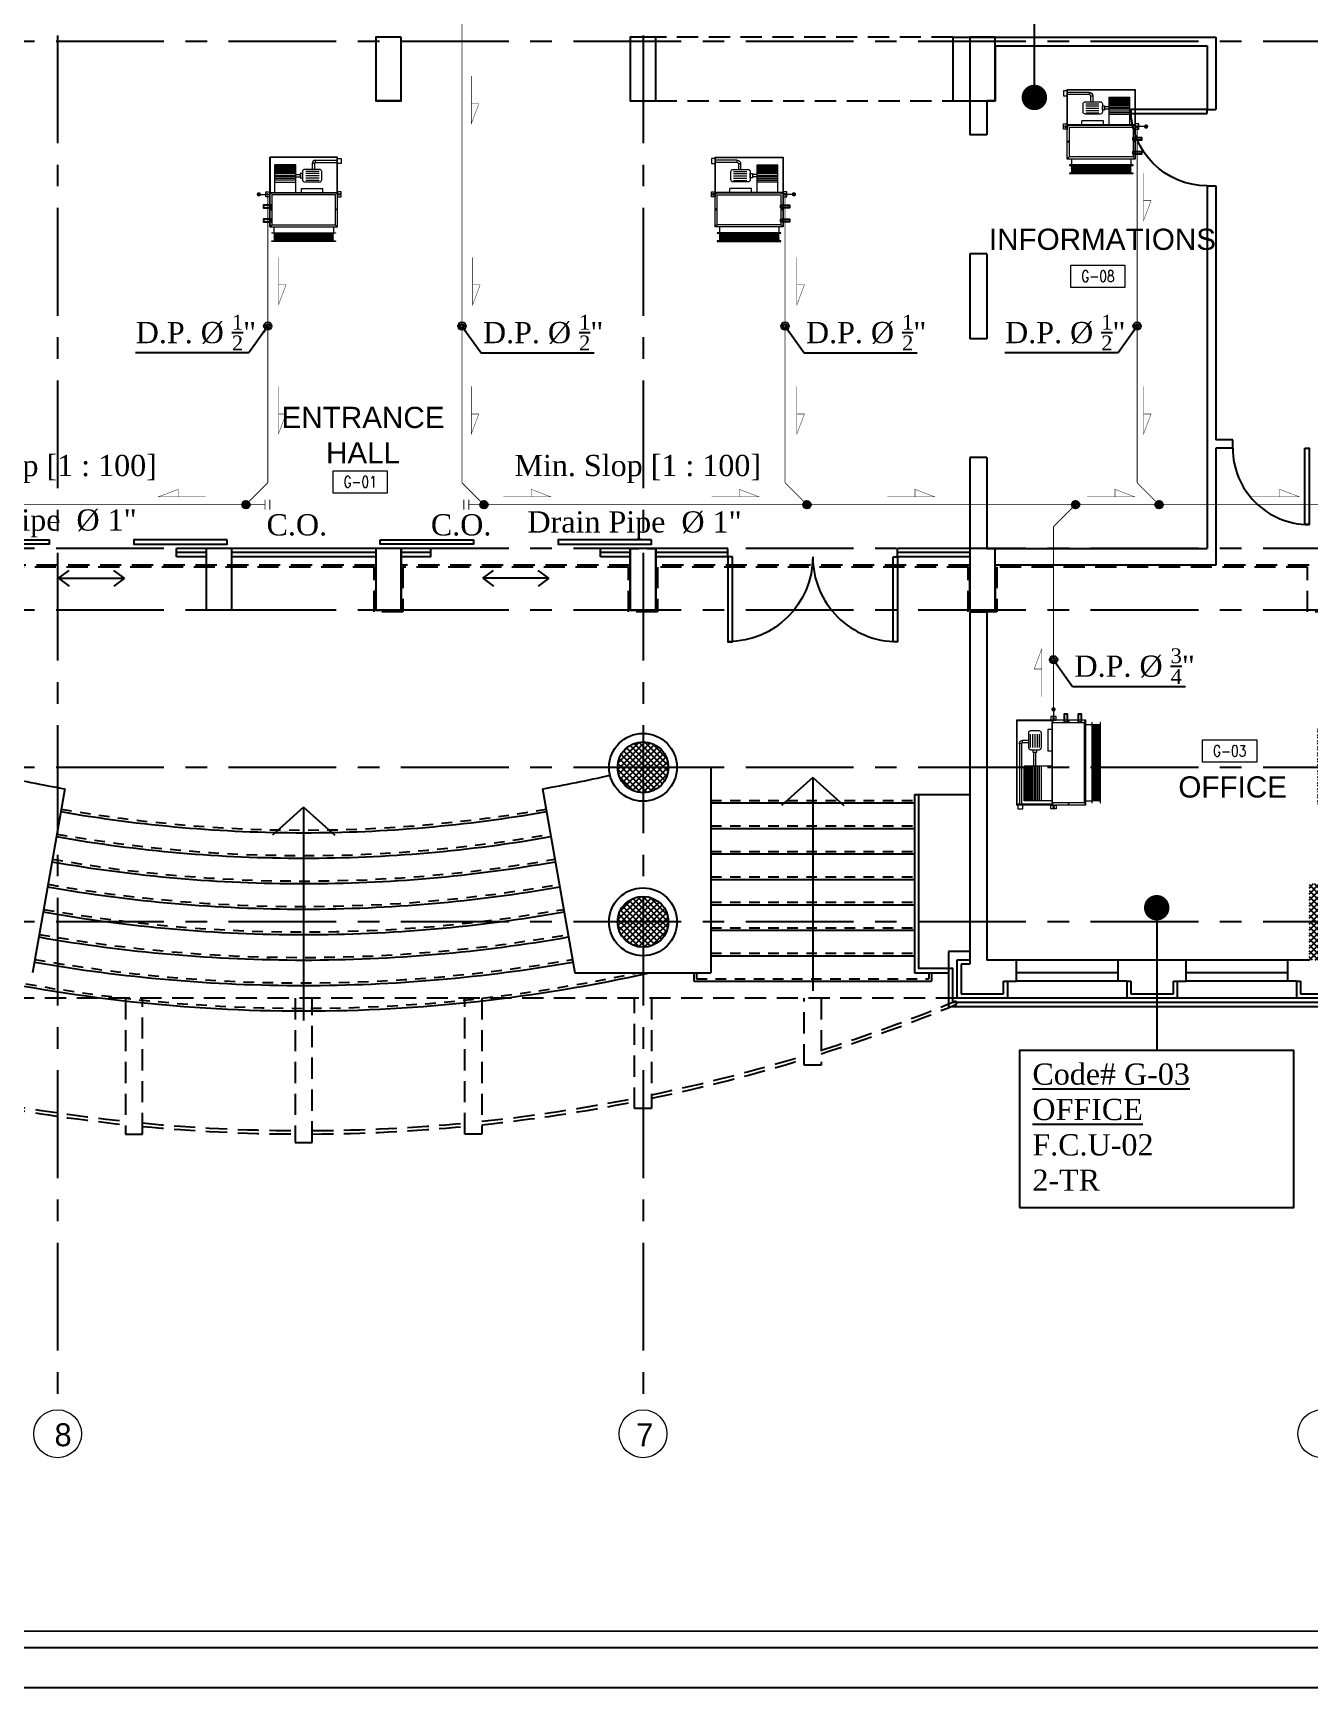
# Model space of a CAD drawing. Extents: x -711 to 2784, y 81 to 852.
# Drawn here: x -685.07 to -670.03, y 80.99 to 100.49 of the extents above; entities that cross this region are included whole.
import ezdxf
from ezdxf.enums import TextEntityAlignment as Align

# ---------------------------------------------------------------- set-up
doc = ezdxf.new("R2010")
doc.units = 0
doc.header["$MEASUREMENT"] = 0
for name, pattern in [('CENTERX2', [101.6, 63.5, -12.7, 12.7, -12.7]), ('DASHDOT', [1, 0.5, -0.25, 0, -0.25]), ('HIDDEN', [0.375, 0.25, -0.125]), ('HIDDEN-Z', [3, 2, -1]), ('LÍNEAS_OCULTAS2', [0.1875, 0.125, -0.0625])]:
    doc.linetypes.add(name, pattern=pattern)
for name, color, linetype in [('01_AC-EQUIP', 206, 'Continuous'), ('AXIS', 1, 'CENTERX2'), ('CH.W.PIPING TEXT', 4, 'Continuous'), ('COL', 2, 'Continuous'), ('COLHATCH', 5, 'Continuous'), ('column', 6, 'Continuous'), ('CONCRETE-EDGE', 216, 'Continuous'), ('DASH', 1, 'Continuous'), ('DOOR', 250, 'Continuous'), ('DRAIN PIPE', 4, 'Continuous'), ('elev', 2, 'Continuous'), ('ELEV1', 7, 'Continuous'), ('ELEV3', 1, 'Continuous'), ('FASEL', 253, 'Continuous'), ('fram', 252, 'Continuous'), ('M-CH-WP-R', 40, 'HIDDEN-Z'), ('M-CH-WP-S', 142, 'Continuous'), ('M-EQBMNT', 21, 'Continuous'), ('METAL-EDGE', 253, 'Continuous'), ('WALL', 4, 'Continuous'), ('WIN', 5, 'Continuous'), ('ZONE TEXT', 73, 'Continuous')]:
    doc.layers.add(name, color=color, linetype=linetype)
doc.layers.add('A-SYMB-RMNU', color=4, linetype='Continuous', lineweight=9)
doc.layers.add('AXIS-TXT', color=171, linetype='Continuous', lineweight=20)
doc.styles.add('AC', font='romans.shx', dxfattribs={"height": 0.2})
doc.styles.add('ARABY', font='sosa.shx')
doc.styles.add('ROMANS-TITLE', font='ROMANS.shx', dxfattribs={"width": 0.8})
doc.dimstyles.new('IHAB', dxfattribs={"dimscale": 0, "dimtxt": 0.15, "dimasz": 0.09, "dimexe": 0.18, "dimexo": 0.0625, "dimgap": 0, "dimtad": 0, "dimtih": 1, "dimtoh": 1, "dimzin": 0, "dimdsep": 46, "dimtxsty": 'ARABY', "dimcen": 0.03, "dimse1": 1, "dimse2": 1, "dimclrd": 36, "dimclrt": 42, "dimadec": 0, "dimazin": 0, "dimtfac": 1, "dimtmove": 1, "dimatfit": 3, "dimldrblk": 'ORIGIN', "dimfxl": 1, "dimtolj": 1, "dimtzin": 0, "dimarcsym": 0})

# ---------------------------------------------------------------- blocks, each defined once
blk = doc.blocks.new('A$C16C81D8E')
at = {"layer": 'DOOR', "elevation": -0.562}
blk.add_lwpolyline([(0, 0.862), (0, 0.911), (0.911, 0.911), (0.911, 0.862)], close=True, dxfattribs=at)
at = {"layer": 'DOOR'}
blk.add_arc((0, 0.911, -0.562), 0.911, 270, 0, dxfattribs=at)
blk = doc.blocks.new('A$C7E27466D')
at = {"layer": '01_AC-EQUIP', "color": 2, "lineweight": 20}
for p, q in [((-75.3, 98.1), (-73.7, 98.7)), ((-75.3, 98.1), (-73.7, 97.6)), ((-75.3, 97.1), (-73.7, 97.6)), ((-6.3, 97.6), (-73.7, 97.6)), ((-4.7, 98.1), (-6.3, 98.7)), ((-4.7, 98.1), (-6.3, 97.6)), ((-4.7, 97.1), (-6.3, 97.6)), ((-75.3, 97.1), (-73.7, 96.6)), ((-75.3, 96.1), (-73.7, 96.6)), ((-75.3, 96.1), (-73.7, 95.6)), ((-75.3, 95.1), (-73.7, 95.6)), ((-75.3, 95.1), (-73.7, 94.6)), ((-75.3, 94.1), (-73.7, 94.6)), ((-75.3, 94.1), (-73.7, 93.6)), ((-75.3, 93.1), (-73.7, 93.6)), ((-75.3, 93.1), (-73.7, 92.5)), ((-75.3, 92), (-73.7, 92.5)), ((-75.3, 92), (-73.7, 91.5)), ((-75.3, 91), (-73.7, 91.5)), ((-75.3, 91), (-73.7, 90.5)), ((-75.3, 90), (-73.7, 90.5)), ((-75.3, 90), (-73.7, 89.5)), ((-6.3, 96.6), (-73.7, 96.6)), ((-6.3, 95.6), (-73.7, 95.6)), ((-6.3, 94.6), (-73.7, 94.6)), ((-6.3, 93.6), (-73.7, 93.6)), ((-6.3, 92.5), (-73.7, 92.5)), ((-6.3, 91.5), (-73.7, 91.5)), ((-6.3, 90.5), (-73.7, 90.5)), ((-4.7, 97.1), (-6.3, 96.6)), ((-4.7, 96.1), (-6.3, 96.6)), ((-4.7, 96.1), (-6.3, 95.6)), ((-4.7, 95.1), (-6.3, 95.6)), ((-4.7, 95.1), (-6.3, 94.6)), ((-4.7, 94.1), (-6.3, 94.6)), ((-4.7, 94.1), (-6.3, 93.6)), ((-4.7, 93.1), (-6.3, 93.6)), ((-4.7, 93.1), (-6.3, 92.5)), ((-4.7, 92), (-6.3, 92.5)), ((-4.7, 92), (-6.3, 91.5)), ((-4.7, 91), (-6.3, 91.5)), ((-4.7, 91), (-6.3, 90.5)), ((-4.7, 90), (-6.3, 90.5)), ((-4.7, 90), (-6.3, 89.5))]:
    blk.add_line(p, q, dxfattribs=at)
at = {"layer": '01_AC-EQUIP', "color": 1, "lineweight": 20}
for p, q in [((-77.8, 81), (-79.9, 81)), ((-78.9, 80.3), (-78.9, 81.7)), ((-75, 82), (-75, 89)), ((-5, 82), (-5, 89)), ((-2.2, 81), (-0.1, 81)), ((-1.1, 80.3), (-1.1, 81.7)), ((0, 82), (0, 0)), ((-77.8, 61.5), (-79.9, 61.5)), ((-78.9, 60.8), (-78.9, 62.2)), ((-2.2, 61.5), (-0.1, 61.5)), ((-1.1, 60.8), (-1.1, 62.2)), ((-77.8, 42.5), (-79.9, 42.5)), ((-78.9, 41.8), (-78.9, 43.2)), ((-62.7, 42), (-62.7, 37)), ((-37.3, 42), (-37.3, 37)), ((-30.6, 42), (-30.6, 9)), ((-6.2, 42), (-6.2, 9)), ((-2.2, 42.5), (-0.1, 42.5)), ((-1.1, 41.8), (-1.1, 43.2)), ((-37.3, 37), (-62.7, 37)), ((-58.3, 27.4), (-42.7, 27.4)), ((-58.3, 24.8), (-42.7, 24.8)), ((-58.3, 22.1), (-42.7, 22.1)), ((-30.6, 23.1), (-36, 23.1)), ((-30.6, 20.4), (-36, 20.4)), ((-6.2, 29.5), (-30.6, 29.5)), ((-30.6, 27), (-6.2, 27)), ((-30.6, 25), (-6.2, 25)), ((-30.6, 23), (-6.2, 23)), ((-30.6, 21.4), (-6.2, 21.4)), ((-54, 6.1), (-79.6, 6.1)), ((-54, 3.5), (-79.6, 3.5)), ((-58.3, 19.4), (-42.7, 19.4)), ((-58.3, 16.8), (-42.7, 16.8)), ((-54, 6.1), (-54, 3.5)), ((-52.7, 7.4), (-52.7, 14.5)), ((-52.7, 7.4), (-50, 7.4)), ((-50, 7.4), (-50, 14.5)), ((-30.6, 19.4), (-6.2, 19.4)), ((-30.6, 18.4), (-6.2, 18.4)), ((-30.6, 17.5), (-6.2, 17.5)), ((-30.6, 16.8), (-6.2, 16.8)), ((-30.6, 15.8), (-6.2, 15.8)), ((-30.6, 14.8), (-6.2, 14.8)), ((-30.6, 13.8), (-6.2, 13.8)), ((-30.6, 12.9), (-6.2, 12.9)), ((-30.6, 12.2), (-6.2, 12.2)), ((-30.6, 11.5), (-6.2, 11.5)), ((-30.6, 11), (-6.2, 11)), ((-30.6, 10.6), (-6.2, 10.6)), ((-30.6, 10.3), (-6.2, 10.3)), ((-30.6, 9.9), (-6.2, 9.9)), ((-30.6, 9.6), (-6.2, 9.6)), ((-30.6, 9.4), (-6.2, 9.4)), ((-30.6, 9.2), (-6.2, 9.2)), ((-30.6, 9), (-6.2, 9)), ((-30.6, 9), (-6.2, 9))]:
    blk.add_line(p, q, dxfattribs=at)
at = {"layer": '01_AC-EQUIP', "color": 4, "lineweight": 20}
blk.add_line((12.8, 43.8), (2.3, 43.8), dxfattribs=at)
at = {"layer": '01_AC-EQUIP', "color": 1, "linetype": 'DASHDOT', "lineweight": 20}
blk.add_line((-30.6, 16.8), (-6.2, 16.8), dxfattribs=at)
at = {"layer": '01_AC-EQUIP', "color": 2, "lineweight": 20}
for points in [[(-77.5, 98.7), (-77.5, 99.2), (-2.5, 99.2), (-2.5, 98.7)], [(-77.5, 89), (-77.5, 89.5), (-2.5, 89.5), (-2.5, 89)]]:
    blk.add_lwpolyline(points, close=True, dxfattribs=at)
at = {"layer": '01_AC-EQUIP', "color": 1, "lineweight": 20}
for points in [[(-80, 42), (0, 42), (0, 82), (-80, 82)], [(-77.5, 44.5), (-2.5, 44.5), (-2.5, 79.5), (-77.5, 79.5)], [(-84.4, 40.7), (-80, 40.7), (-80, 46.7), (-84.4, 46.7)], [(-80, 42), (-80, 0), (0, 0), (0, 42)], [(-79.6, 41.6), (-79.6, 0.4), (-0.4, 0.4), (-0.4, 41.6)], [(4.4, 40.7), (0, 40.7), (0, 46.7), (4.4, 46.7)], [(-38.6, 19.3), (-36, 19.3), (-36, 24.3), (-38.6, 24.3)], [(-84.4, 7.6), (-80, 7.6), (-80, 1.6), (-84.4, 1.6)]]:
    blk.add_lwpolyline(points, close=True, dxfattribs=at)
at = {"layer": '01_AC-EQUIP', "color": 4, "lineweight": 20, "const_width": 2.52}
blk.add_lwpolyline([(12.6, 45, 1), (13.1, 42.5, 1)], format="xyb", close=True, dxfattribs=at)
at = {"layer": '01_AC-EQUIP', "color": 1, "lineweight": 20}
blk.add_lwpolyline([(-58.8, 14.5), (-41.2, 14.5, 0.414214), (-38.6, 17.1), (-38.6, 26.4, 0.414214), (-41.2, 29.1), (-58.8, 29.1, 0.414214), (-61.4, 26.4), (-61.4, 17.1, 0.414214)], format="xyb", close=True, dxfattribs=at)
for centre in [(-82.3, 43.8), (2.3, 43.8)]:
    blk.add_circle(centre, 0.932, dxfattribs=at)
for radius in [1.33, 3.99]:
    blk.add_arc((-54, 7.4), radius, 270.0006, 0.0006, dxfattribs=at)
for centre, major_axis, start_param, end_param in [((-78.9, 81), (-0.827, 0), -1.570796, 4.712389), ((-78.9, 81), (-0.47, 0), 3.141593, 9.424778), ((-78.9, 61.5), (-0.827, 0), -1.570796, 4.712389), ((-78.9, 61.5), (-0.47, 0), 3.141593, 9.424778), ((-78.9, 42.5), (-0.827, 0), -1.570796, 4.712389), ((-78.9, 42.5), (-0.47, 0), 3.141593, 9.424778)]:
    blk.add_ellipse(centre, major_axis=major_axis, ratio=0.646018, start_param=start_param, end_param=end_param, dxfattribs=at)
at = {"layer": '01_AC-EQUIP', "color": 1, "lineweight": 20, "extrusion": (0, 0, -1)}
for centre, major_axis, start_param, end_param in [((-1.1, 81), (0.827, 0), -1.570796, 4.712389), ((-1.1, 81), (0.47, 0), 3.141593, 9.424778), ((-1.1, 61.5), (0.827, 0), -1.570796, 4.712389), ((-1.1, 61.5), (0.47, 0), 3.141593, 9.424778), ((-1.1, 42.5), (0.827, 0), -1.570796, 4.712389), ((-1.1, 42.5), (0.47, 0), 3.141593, 9.424778)]:
    blk.add_ellipse(centre, major_axis=major_axis, ratio=0.646018, start_param=start_param, end_param=end_param, dxfattribs=at)
at = {"layer": 'M-CH-WP-R', "color": 6, "linetype": 'ByBlock', "ltscale": 1.5}
blk.add_lwpolyline([(-2.5, 76.2), (-2.5, 73.2), (7.5, 73.2), (7.5, 76.2)], close=True, dxfattribs=at)
at = {"layer": 'M-CH-WP-S', "color": 5, "linetype": 'ByBlock', "ltscale": 1.5}
blk.add_lwpolyline([(-2.5, 59.7), (-2.5, 56.7), (7.5, 56.7), (7.5, 59.7)], close=True, dxfattribs=at)
blk = doc.blocks.new('A$C224F6469')
at = {"layer": '01_AC-EQUIP', "color": 1, "lineweight": 20}
for p, q in [((0, 0), (1, 0)), ((0, -0.82), (0, 0)), ((1, -0.82), (1, 0)), ((0.007, -0.004), (0.988, -0.004)), ((0.007, -0.42), (0.007, -0.004)), ((0.32, -0.168), (0.163, -0.168)), ((0.32, -0.194), (0.163, -0.194)), ((0.236, -0.074), (0.236, -0.145)), ((0.263, -0.074), (0.236, -0.074)), ((0.263, -0.074), (0.263, -0.145)), ((0.276, -0.035), (1, -0.035)), ((0.276, -0.061), (0.276, -0.035)), ((0.276, -0.061), (1, -0.061)), ((0.541, -0.42), (0.541, -0.09)), ((0.541, -0.09), (0.949, -0.09)), ((0.541, -0.092), (0.949, -0.092)), ((0.541, -0.094), (0.949, -0.094)), ((0.541, -0.096), (0.949, -0.096)), ((0.541, -0.099), (0.949, -0.099)), ((0.541, -0.103), (0.949, -0.103)), ((0.541, -0.106), (0.949, -0.106)), ((0.541, -0.11), (0.949, -0.11)), ((0.541, -0.115), (0.949, -0.115)), ((0.541, -0.122), (0.949, -0.122)), ((0.541, -0.129), (0.949, -0.129)), ((0.541, -0.138), (0.949, -0.138)), ((0.541, -0.148), (0.949, -0.148)), ((0.541, -0.158), (0.949, -0.158)), ((0.541, -0.168), (0.949, -0.168)), ((0.541, -0.175), (0.949, -0.175)), ((0.541, -0.184), (0.949, -0.184)), ((0.541, -0.194), (0.949, -0.194)), ((0.949, -0.42), (0.949, -0.09)), ((0.988, -0.42), (0.988, -0.004)), ((0.109, -0.37), (0.363, -0.37)), ((0.109, -0.42), (0.109, -0.37)), ((0.32, -0.221), (0.163, -0.221)), ((0.32, -0.248), (0.163, -0.248)), ((0.32, -0.274), (0.163, -0.274)), ((0.363, -0.42), (0.363, -0.37)), ((0.541, -0.204), (0.376, -0.204)), ((0.541, -0.231), (0.376, -0.231)), ((0.541, -0.214), (0.949, -0.214)), ((0.541, -0.23), (0.949, -0.23)), ((0.541, -0.25), (0.949, -0.25)), ((0.541, -0.27), (0.949, -0.27)), ((0.949, -0.295), (0.541, -0.295)), ((0, -0.42), (1, -0.42)), ((0.022, -0.425), (0.001, -0.425)), ((0.011, -0.418), (0.011, -0.432)), ((0.978, -0.425), (0.999, -0.425)), ((0.989, -0.418), (0.989, -0.432)), ((0.022, -0.615), (0.001, -0.615)), ((0.011, -0.608), (0.011, -0.622)), ((0.978, -0.615), (0.999, -0.615)), ((0.989, -0.608), (0.989, -0.622)), ((1, -0.82), (0, -0.82)), ((0.022, -0.81), (0.001, -0.81)), ((0.011, -0.803), (0.011, -0.817)), ((0.05, -0.82), (0.05, -0.89)), ((0.95, -0.82), (0.95, -0.89)), ((0.978, -0.81), (0.999, -0.81)), ((0.989, -0.803), (0.989, -0.817))]:
    blk.add_line(p, q, dxfattribs=at)
at = {"layer": '01_AC-EQUIP', "color": 1, "linetype": 'DASHDOT', "lineweight": 20}
blk.add_line((0.541, -0.168), (0.949, -0.168), dxfattribs=at)
at = {"layer": '01_AC-EQUIP', "color": 4, "lineweight": 20}
blk.add_line((-0.128, -0.438), (-0.023, -0.438), dxfattribs=at)
at = {"layer": '01_AC-EQUIP', "color": 2, "lineweight": 20}
for p, q in [((0.047, -0.9), (0.063, -0.895)), ((0.047, -0.9), (0.063, -0.905)), ((0.047, -0.91), (0.063, -0.905)), ((0.047, -0.91), (0.063, -0.915)), ((0.047, -0.92), (0.063, -0.915)), ((0.047, -0.92), (0.063, -0.925)), ((0.047, -0.931), (0.063, -0.925)), ((0.047, -0.931), (0.063, -0.936)), ((0.047, -0.941), (0.063, -0.936)), ((0.047, -0.941), (0.063, -0.946)), ((0.047, -0.951), (0.063, -0.946)), ((0.047, -0.951), (0.063, -0.956)), ((0.047, -0.961), (0.063, -0.956)), ((0.047, -0.961), (0.063, -0.966)), ((0.047, -0.971), (0.063, -0.966)), ((0.047, -0.971), (0.063, -0.976)), ((0.063, -0.905), (0.937, -0.905)), ((0.063, -0.915), (0.937, -0.915)), ((0.063, -0.925), (0.937, -0.925)), ((0.063, -0.936), (0.937, -0.936)), ((0.063, -0.946), (0.937, -0.946)), ((0.063, -0.956), (0.937, -0.956)), ((0.063, -0.966), (0.937, -0.966)), ((0.953, -0.9), (0.937, -0.895)), ((0.953, -0.9), (0.937, -0.905)), ((0.953, -0.91), (0.937, -0.905)), ((0.953, -0.91), (0.937, -0.915)), ((0.953, -0.92), (0.937, -0.915)), ((0.953, -0.92), (0.937, -0.925)), ((0.953, -0.931), (0.937, -0.925)), ((0.953, -0.931), (0.937, -0.936)), ((0.953, -0.941), (0.937, -0.936)), ((0.953, -0.941), (0.937, -0.946)), ((0.953, -0.951), (0.937, -0.946)), ((0.953, -0.951), (0.937, -0.956)), ((0.953, -0.961), (0.937, -0.956)), ((0.953, -0.961), (0.937, -0.966)), ((0.953, -0.971), (0.937, -0.966)), ((0.953, -0.971), (0.937, -0.976)), ((0.047, -0.981), (0.063, -0.976)), ((0.047, -0.981), (0.063, -0.987)), ((0.063, -0.976), (0.937, -0.976)), ((0.953, -0.981), (0.937, -0.976)), ((0.953, -0.981), (0.937, -0.987))]:
    blk.add_line(p, q, dxfattribs=at)
at = {"layer": '01_AC-EQUIP', "color": 1, "lineweight": 20}
blk.add_lwpolyline([(0.324, -0.145), (0.149, -0.145, 0.414214), (0.122, -0.171), (0.122, -0.264, 0.414214), (0.149, -0.291), (0.324, -0.291, 0.414214), (0.351, -0.264), (0.351, -0.171, 0.414214)], format="xyb", close=True, dxfattribs=at)
for points in [[(0.351, -0.193), (0.376, -0.193), (0.376, -0.243), (0.351, -0.243)], [(1.044, -0.076), (1, -0.076), (1, -0.016), (1.044, -0.016)], [(-0.044, -0.407), (0, -0.407), (0, -0.467), (-0.044, -0.467)], [(0.025, -0.8), (0.975, -0.8), (0.975, -0.42), (0.025, -0.42)], [(1.044, -0.407), (1, -0.407), (1, -0.467), (1.044, -0.467)]]:
    blk.add_lwpolyline(points, close=True, dxfattribs=at)
at = {"layer": '01_AC-EQUIP', "color": 4, "lineweight": 20, "const_width": 0.0252}
blk.add_lwpolyline([(-0.126, -0.45, 1), (-0.131, -0.425, 1)], format="xyb", close=True, dxfattribs=at)
at = {"layer": '01_AC-EQUIP', "color": 2, "lineweight": 20}
for points in [[(0.975, -0.89), (0.975, -0.895), (0.025, -0.895), (0.025, -0.89)], [(0.975, -0.987), (0.975, -0.992), (0.025, -0.992), (0.025, -0.987)]]:
    blk.add_lwpolyline(points, close=True, dxfattribs=at)
at = {"layer": '01_AC-EQUIP', "color": 1, "lineweight": 20}
for centre in [(-0.023, -0.438), (1.023, -0.438)]:
    blk.add_circle(centre, 0.00932, dxfattribs=at)
for radius in [0.0399, 0.0133]:
    blk.add_arc((0.276, -0.074), radius, 90.0006, 180.0006, dxfattribs=at)
at = {"layer": '01_AC-EQUIP', "color": 1, "lineweight": 20, "extrusion": (0, 0, -1)}
for centre, major_axis, start_param, end_param in [((0.011, -0.425), (-0.00827, 0), -1.570796, 4.712389), ((0.011, -0.425), (-0.0047, 0), 3.141593, 9.424778), ((0.011, -0.615), (-0.00827, 0), -1.570796, 4.712389), ((0.011, -0.615), (-0.0047, 0), 3.141593, 9.424778), ((0.011, -0.81), (-0.00827, 0), -1.570796, 4.712389), ((0.011, -0.81), (-0.0047, 0), 3.141593, 9.424778)]:
    blk.add_ellipse(centre, major_axis=major_axis, ratio=0.646018, start_param=start_param, end_param=end_param, dxfattribs=at)
at = {"layer": '01_AC-EQUIP', "color": 1, "lineweight": 20}
for centre, major_axis, start_param, end_param in [((0.989, -0.425), (0.00827, 0), -1.570796, 4.712389), ((0.989, -0.425), (0.0047, 0), 3.141593, 9.424778), ((0.989, -0.615), (0.00827, 0), -1.570796, 4.712389), ((0.989, -0.615), (0.0047, 0), 3.141593, 9.424778), ((0.989, -0.81), (0.00827, 0), -1.570796, 4.712389), ((0.989, -0.81), (0.0047, 0), 3.141593, 9.424778)]:
    blk.add_ellipse(centre, major_axis=major_axis, ratio=0.646018, start_param=start_param, end_param=end_param, dxfattribs=at)
at = {"layer": 'M-CH-WP-R', "color": 6, "linetype": 'ByBlock', "ltscale": 1.5}
blk.add_lwpolyline([(0.025, -0.762), (0.025, -0.732), (-0.075, -0.732), (-0.075, -0.762)], close=True, dxfattribs=at)
at = {"layer": 'M-CH-WP-S', "color": 5, "linetype": 'ByBlock', "ltscale": 1.5}
blk.add_lwpolyline([(0.025, -0.597), (0.025, -0.567), (-0.075, -0.567), (-0.075, -0.597)], close=True, dxfattribs=at)
at = {"layer": 'M-EQBMNT', "color": 21, "linetype": 'ByBlock', "ltscale": 1.5}
blk.add_line((0.541, -0.09), (0.949, -0.09), dxfattribs=at)
blk = doc.blocks.new('DOT')
at = {"color": 0, "linetype": 'ByBlock'}
blk.add_line((-0.5, 0), (-1, 0), dxfattribs=at)
at = {"color": 0, "linetype": 'ByBlock', "const_width": 0.5}
blk.add_lwpolyline([(-0.25, 0, 1), (0.25, 0, 1)], format="xyb", close=True, dxfattribs=at)
blk = doc.blocks.new('A-ROOM')
at = {"layer": 'A-SYMB-RMNU'}
blk.add_lwpolyline([(-425, 175), (425, 175), (425, -175), (-425, -175)], close=True, dxfattribs=at)
at = {"layer": 'A-SYMB-RMNU', "style": 'ROMANS-TITLE', "width": 0.8}
blk.add_attdef('ROOM-NO', text='', height=175, dxfattribs=at).set_placement((0, 0), align=Align.MIDDLE)

msp = doc.modelspace()

# ---------------------------------------------------------------- hatches: boundary and pattern name
at = {"layer": 'COLHATCH', "linetype": 'Continuous'}
h = msp.add_hatch(dxfattribs=at)
h.set_pattern_fill('_USER', color=252, scale=0.05, angle=45, style=0, double=1, pattern_type=0)
h.set_pattern_definition([(45, (-481.988946, 93.687133), (-0.035355339, 0.035355339), []), (135, (-481.988946, 93.687133), (-0.035355339, -0.035355339), [])])
h.paths.add_polyline_path([(-661.549, 111.267), (-661.849, 111.267), (-661.849, 110.367), (-661.549, 110.367)])
h.paths.add_polyline_path([(-659.549, 111.267), (-660.349, 111.267), (-660.349, 110.967), (-659.549, 110.967)])
h.paths.add_polyline_path([(-657.599, 109.267), (-657.899, 109.267), (-657.899, 108.667), (-657.599, 108.667)])
h.paths.add_polyline_path([(-657.199, 105.687), (-657.999, 105.687), (-657.999, 105.387), (-657.199, 105.387)])
h.paths.add_polyline_path([(-659.749, 105.687), (-660.549, 105.687), (-660.549, 105.387), (-659.749, 105.387)])
h.paths.add_polyline_path([(-659.649, 100.637), (-660.549, 100.637), (-660.549, 100.337), (-659.649, 100.337)])
h.paths.add_polyline_path([(-657.199, 100.687), (-657.999, 100.687), (-657.999, 100.387), (-657.199, 100.387)])
h.paths.add_polyline_path([(-657.553, 94.417), (-658.053, 94.417), (-658.053, 94.067), (-657.553, 94.067)])
h.paths.add_polyline_path([(-659.456, 94.417), (-660.556, 94.417), (-660.556, 94.117), (-659.703, 94.117, -0.011587), (-659.719, 93.431), (-659.47, 93.421, 0.01656)])
h.paths.add_polyline_path([(-659.651, 91.687), (-659.904, 91.687, -0.040808), (-660.493, 89.348), (-660.256, 89.267, 0.04151)])
h.paths.add_polyline_path([(-661.549, 92.287), (-661.849, 92.287), (-661.849, 91.387), (-661.549, 91.387)])
h.paths.add_polyline_path([(-665.679, 92.287), (-666.079, 92.287), (-666.079, 91.387), (-665.679, 91.387)])
h.paths.add_polyline_path([(-669.479, 92.287), (-669.929, 92.287), (-669.929, 91.387), (-669.479, 91.387)])
h.paths.add_polyline_path([(-669.729, 90.467), (-670.029, 90.467), (-670.029, 89.567), (-669.729, 89.567)])
h.paths.add_polyline_path([(-677.579, 91.837, 1), (-678.179, 91.837, 1)])
h.paths.add_polyline_path([(-677.579, 90.017, 1), (-678.179, 90.017, 1)])
h.paths.add_polyline_path([(-685.579, 91.837, 1), (-686.179, 91.837, 1)])
h.paths.add_polyline_path([(-685.579, 90.017, 1), (-686.179, 90.017, 1)])
h.paths.add_polyline_path([(-693.829, 92.287), (-694.279, 92.287), (-694.278, 91.387), (-693.828, 91.387)])
h.paths.add_polyline_path([(-693.729, 90.467), (-694.029, 90.467), (-694.029, 89.567), (-693.729, 89.567)])
h.paths.add_polyline_path([(-697.679, 92.287), (-698.079, 92.287), (-698.079, 91.387), (-697.679, 91.387)])
h.paths.add_polyline_path([(-701.909, 92.287), (-702.209, 92.287), (-702.209, 91.387), (-701.909, 91.387)])
h.paths.add_polyline_path([(-703.854, 91.687), (-704.107, 91.687, 0.04151), (-703.502, 89.267), (-703.265, 89.348, -0.040808)])
h.paths.add_polyline_path([(-703.201, 94.417), (-704.301, 94.417, 0.01656), (-704.288, 93.421), (-704.039, 93.431, -0.011587), (-704.054, 94.117), (-703.201, 94.117)])
h.paths.add_polyline_path([(-705.704, 94.417), (-706.204, 94.417), (-706.204, 94.067), (-705.704, 94.067)])
h.paths.add_polyline_path([(-705.759, 100.687), (-706.559, 100.687), (-706.559, 100.387), (-705.759, 100.387)])
h.paths.add_polyline_path([(-703.209, 100.637), (-704.109, 100.637), (-704.109, 100.337), (-703.209, 100.337)])
h.paths.add_polyline_path([(-705.759, 105.687), (-706.559, 105.687), (-706.559, 105.387), (-705.759, 105.387)])
h.paths.add_polyline_path([(-703.209, 105.687), (-704.009, 105.687), (-704.009, 105.387), (-703.209, 105.387)])
h.paths.add_polyline_path([(-705.859, 109.267), (-706.159, 109.267), (-706.159, 108.667), (-705.859, 108.667)])
h.paths.add_polyline_path([(-703.409, 111.267), (-704.209, 111.267), (-704.209, 110.967), (-703.409, 110.967)])
h.paths.add_polyline_path([(-701.909, 111.267), (-702.209, 111.267), (-702.209, 110.367), (-701.909, 110.367)])
h.paths.add_polyline_path([(-697.629, 111.267), (-698.029, 111.267), (-698.029, 110.367), (-697.629, 110.367)])
h.paths.add_polyline_path([(-693.829, 111.267), (-694.279, 111.267), (-694.279, 110.367), (-693.829, 110.367)])
h.paths.add_polyline_path([(-684.479, 113.467), (-684.779, 113.467), (-684.779, 112.867), (-684.479, 112.867)])
h.paths.add_polyline_path([(-677.729, 113.467), (-678.029, 113.467), (-678.029, 112.867), (-677.729, 112.867)])
h.paths.add_polyline_path([(-677.729, 110.117), (-678.029, 110.117), (-678.029, 109.517), (-677.729, 109.517)])
h.paths.add_polyline_path([(-679.079, 111.267), (-684.779, 111.267), (-684.779, 109.517), (-684.479, 109.517), (-684.479, 110.967), (-679.379, 110.967), (-679.379, 109.517), (-679.079, 109.517)])
h.paths.add_polyline_path([(-669.479, 111.267), (-669.929, 111.267), (-669.929, 110.367), (-669.479, 110.367)])
at = {"layer": 'DRAIN PIPE', "linetype": 'Continuous'}
for points in [[(-682.605, 94.931, 1), (-682.516, 94.931, 1)], [(-679.799, 94.931, 1), (-679.709, 94.931, 1)], [(-675.992, 94.931, 1), (-675.903, 94.931, 1)], [(-672.827, 94.931, 1), (-672.738, 94.931, 1)], [(-671.842, 94.931, 1), (-671.753, 94.931, 1)]]:
    msp.add_hatch(color=2, dxfattribs=at).paths.add_polyline_path(points)

# ---------------------------------------------------------------- linework, layer by layer
at = {"layer": 'AXIS', "color": 252, "linetype": 'CENTERX2', "ltscale": 0.02}
for p, q in [((-684.779, 116.716), (-684.779, 84.268)), ((-677.879, 116.716), (-677.879, 84.268)), ((-655.078, 100.387), (-708.68, 100.387)), ((-655.078, 94.417), (-708.68, 94.417)), ((-655.078, 93.687), (-708.68, 93.687)), ((-655.078, 91.837), (-708.68, 91.837)), ((-655.078, 90.017), (-708.68, 90.017))]:
    msp.add_line(p, q, dxfattribs=at)
at = {"layer": 'AXIS-TXT'}
for centre in [(-684.779, 83.986), (-677.879, 83.986), (-669.879, 83.986)]:
    msp.add_circle(centre, 0.282, dxfattribs=at)
at = {"layer": 'CH.W.PIPING TEXT', "color": 47, "linetype": 'Continuous'}
msp.add_lwpolyline([(-673.441, 86.652), (-670.208, 86.652), (-670.208, 88.501), (-673.441, 88.501)], close=True, dxfattribs=at)
at = {"layer": 'COL', "color": 252, "linetype": 'Continuous'}
for points in [[(-680.729, 100.437), (-681.029, 100.437), (-681.029, 99.687), (-680.729, 99.687)], [(-677.729, 100.437), (-678.029, 100.437), (-678.029, 99.687), (-677.729, 99.687)], [(-673.729, 100.437), (-674.029, 100.437), (-674.029, 99.687), (-673.729, 99.687)], [(-681.029, 93.687), (-680.729, 93.687), (-680.729, 94.417), (-681.029, 94.417)], [(-677.729, 94.417), (-678.029, 94.417), (-678.029, 93.687), (-677.729, 93.687)], [(-673.729, 94.417), (-674.029, 94.417), (-674.029, 93.687), (-673.729, 93.687)]]:
    msp.add_lwpolyline(points, close=True, dxfattribs=at)
at = {"layer": 'column', "color": 252}
for centre in [(-677.879, 91.837), (-677.879, 90.017)]:
    msp.add_circle(centre, 0.3, dxfattribs=at)
at = {"layer": 'CONCRETE-EDGE', "color": 252, "linetype": 'Continuous'}
msp.add_lwpolyline([(-659.549, 94.667), (-657.453, 94.667), (-657.453, 93.967), (-659.354, 93.967, -0.092249), (-660.422, 88.528), (-660.961, 89.067), (-674.229, 89.067), (-674.229, 89.467), (-674.629, 89.467), (-674.629, 91.517)], format="xyb", dxfattribs=at)
at = {"layer": 'DASH', "color": 252, "linetype": 'HIDDEN'}
for p, q in [((-674.229, 100.437), (-677.729, 100.437)), ((-677.729, 99.687), (-674.229, 99.687)), ((-674.179, 89.117), (-689.579, 89.117)), ((-683.979, 89.117), (-683.979, 87.516)), ((-683.779, 87.516), (-683.779, 89.117)), ((-681.979, 89.117), (-681.979, 87.417)), ((-681.779, 87.417), (-681.779, 89.117)), ((-679.979, 87.516), (-679.979, 89.117)), ((-679.779, 89.117), (-679.779, 87.516)), ((-677.979, 87.816), (-677.979, 89.117)), ((-677.779, 89.117), (-677.779, 87.816)), ((-675.979, 88.327), (-675.979, 89.117)), ((-675.779, 89.117), (-675.779, 88.327)), ((-675.779, 88.327), (-675.979, 88.327)), ((-677.779, 87.816), (-677.979, 87.816)), ((-683.979, 87.516), (-683.779, 87.516)), ((-681.979, 87.417), (-681.779, 87.417)), ((-679.779, 87.516), (-679.979, 87.516))]:
    msp.add_line(p, q, dxfattribs=at)
at = {"layer": 'DASH', "color": 252, "linetype": 'LÍNEAS_OCULTAS2'}
for p, q in [((-677.079, 91.447), (-674.679, 91.447)), ((-677.079, 91.147), (-674.679, 91.147)), ((-677.079, 90.847), (-674.679, 90.847)), ((-677.079, 90.547), (-674.679, 90.547)), ((-677.079, 90.247), (-674.679, 90.247)), ((-677.079, 89.947), (-674.679, 89.947)), ((-677.079, 89.647), (-674.679, 89.647)), ((-677.249, 89.417), (-677.249, 89.347)), ((-677.249, 89.347), (-674.509, 89.347)), ((-674.509, 89.417), (-674.509, 89.347))]:
    msp.add_line(p, q, dxfattribs=at)
for radius, start, end in [(16.556, 260.06, 279.94), (16.856, 260.06, 279.94), (17.156, 260.06, 279.94), (17.456, 260.06, 279.94), (17.756, 260.06, 279.94), (18.056, 260.06, 279.94), (18.356, 260.06, 279.94), (18.656, 257.8194, 282.1806)]:
    msp.add_arc((-681.879, 107.653), radius, start, end, dxfattribs=at)
at = {"layer": 'DASH', "color": 252, "linetype": 'HIDDEN'}
for centre, radius, start, end in [((-681.879, 107.653), 20.096, 287.6704, 292.4366), ((-681.879, 107.653), 20.136, 287.6342, 292.4366), ((-674.201, 89.06), 0.02, 292.4366, 112.4366), ((-681.879, 107.653), 20.096, 281.7721, 287.073), ((-681.879, 107.653), 20.136, 281.7484, 287.038), ((-681.879, 107.653), 20.096, 258.8098, 264.0018), ((-681.879, 107.653), 20.096, 275.9982, 281.1902), ((-681.879, 107.653), 20.136, 258.8323, 264.0137), ((-681.879, 107.653), 20.136, 275.9863, 281.1677), ((-681.879, 107.653), 20.096, 264.5748, 269.7149), ((-681.879, 107.653), 20.136, 264.5856, 269.7155), ((-681.879, 107.653), 20.096, 270.2851, 275.4252), ((-681.879, 107.653), 20.136, 270.2845, 275.4144)]:
    msp.add_arc(centre, radius, start, end, dxfattribs=at)
at = {"layer": 'DRAIN PIPE', "color": 6, "const_width": 0.01}
for points in [[(-680.013, 100.905), (-680.013, 95.19)], [(-672.056, 99.386), (-672.056, 95.19)], [(-682.302, 98.587), (-682.302, 95.19)], [(-676.206, 98.587), (-676.206, 95.19)], [(-682.302, 95.19), (-682.56, 94.931)], [(-680.013, 95.19), (-679.754, 94.931)], [(-676.206, 95.19), (-675.947, 94.931)], [(-672.056, 95.19), (-671.797, 94.931)], [(-682.334, 94.99), (-682.334, 94.872)], [(-682.277, 94.99), (-682.277, 94.872)], [(-679.991, 94.99), (-679.991, 94.872)], [(-679.933, 94.99), (-679.933, 94.872)], [(-702.147, 94.931), (-682.334, 94.931)], [(-679.933, 94.931), (-661.611, 94.931)], [(-673.041, 94.672), (-672.782, 94.931)], [(-673.041, 92.415), (-673.041, 94.672)]]:
    msp.add_lwpolyline(points, dxfattribs=at)
at = {"layer": 'DRAIN PIPE', "color": 2, "linetype": 'Continuous', "const_width": 0.005}
for points in [[(-679.903, 99.98), (-679.903, 99.42), (-679.814, 99.654), (-679.903, 99.654)], [(-671.98, 98.839), (-671.98, 98.278), (-671.892, 98.513), (-671.98, 98.513)], [(-682.176, 97.846), (-682.176, 97.286), (-682.087, 97.521), (-682.176, 97.521)], [(-679.887, 97.846), (-679.887, 97.286), (-679.799, 97.521), (-679.887, 97.521)], [(-676.066, 97.846), (-676.066, 97.286), (-675.977, 97.521), (-676.066, 97.521)], [(-682.176, 96.325), (-682.176, 95.765), (-682.087, 96), (-682.176, 96)], [(-679.903, 96.325), (-679.903, 95.765), (-679.814, 96), (-679.903, 96)], [(-676.066, 96.325), (-676.066, 95.765), (-675.977, 96), (-676.066, 96)], [(-671.98, 96.325), (-671.98, 95.765), (-671.892, 96), (-671.98, 96)], [(-683.034, 95.023), (-683.594, 95.023), (-683.359, 95.112), (-683.359, 95.023)], [(-679.524, 95.023), (-678.964, 95.023), (-679.199, 95.112), (-679.199, 95.023)], [(-677.071, 95.023), (-676.511, 95.023), (-676.746, 95.112), (-676.746, 95.023)], [(-674.999, 95.023), (-674.439, 95.023), (-674.674, 95.112), (-674.674, 95.023)], [(-672.642, 95.023), (-672.082, 95.023), (-672.317, 95.112), (-672.317, 95.023)], [(-670.704, 95.023), (-670.143, 95.023), (-670.378, 95.112), (-670.378, 95.023)], [(-673.18, 92.671), (-673.18, 93.231), (-673.269, 92.996), (-673.18, 92.996)]]:
    msp.add_lwpolyline(points, dxfattribs=at)
at = {"layer": 'DRAIN PIPE', "color": 2, "linetype": 'Continuous'}
for centre in [(-682.56, 94.931), (-679.754, 94.931), (-675.947, 94.931), (-672.782, 94.931), (-671.797, 94.931)]:
    msp.add_circle(centre, 0.0448, dxfattribs=at)
at = {"layer": 'elev', "color": 252}
for p, q in [((-677.079, 91.837), (-677.479, 91.837)), ((-677.079, 91.837), (-677.079, 89.417)), ((-684.695, 91.584), (-685.075, 89.417)), ((-679.063, 91.584), (-678.683, 89.417)), ((-674.679, 91.517), (-674.679, 89.417)), ((-674.679, 91.517), (-674.029, 91.517)), ((-677.079, 91.417), (-674.679, 91.417)), ((-677.079, 91.117), (-674.679, 91.117)), ((-677.079, 90.817), (-674.679, 90.817)), ((-677.079, 90.517), (-674.679, 90.517)), ((-677.079, 90.217), (-674.679, 90.217)), ((-677.079, 89.917), (-674.679, 89.917)), ((-677.079, 89.617), (-674.679, 89.617)), ((-674.279, 89.667), (-674.279, 89.017)), ((-674.029, 89.667), (-674.279, 89.667)), ((-678.683, 89.417), (-677.079, 89.417)), ((-677.279, 89.417), (-677.279, 89.317)), ((-677.279, 89.317), (-674.479, 89.317)), ((-674.679, 89.417), (-674.279, 89.417)), ((-674.479, 89.417), (-674.479, 89.317)), ((-672.179, 89.117), (-673.579, 89.117)), ((-670.179, 89.117), (-671.579, 89.117)), ((-660.982, 89.017), (-674.279, 89.017))]:
    msp.add_line(p, q, dxfattribs=at)
for radius, start, end in [(16.314, 257.212, 260.06), (16.314, 279.94, 282.788), (16.586, 260.06, 270), (16.586, 270, 279.94), (16.886, 260.06, 270), (16.886, 270, 279.94), (17.186, 260.06, 270), (17.186, 270, 279.94), (17.486, 260.06, 270), (17.486, 270, 279.94), (17.786, 260.06, 270), (17.786, 270, 279.94), (18.086, 260.06, 270), (18.086, 270, 279.94), (18.386, 260.06, 270), (18.386, 270, 279.94), (18.686, 257.4003, 270), (18.686, 270, 282.5997)]:
    msp.add_arc((-681.879, 107.653), radius, start, end, dxfattribs=at)
at = {"layer": 'ELEV1', "color": 252}
for p, q in [((-672.279, 89.317), (-673.479, 89.317)), ((-670.279, 89.317), (-671.479, 89.317))]:
    msp.add_line(p, q, dxfattribs=at)
at = {"layer": 'ELEV3', "color": 252, "linetype": 'Continuous'}
for p, q in [((-675.879, 91.717), (-676.246, 91.389)), ((-675.879, 91.717), (-675.879, 89.205)), ((-675.879, 91.717), (-675.511, 91.389)), ((-681.879, 91.367), (-682.246, 91.039)), ((-681.879, 91.367), (-681.879, 88.855)), ((-681.879, 91.367), (-681.511, 91.039))]:
    msp.add_line(p, q, dxfattribs=at)
at = {"layer": 'FASEL', "color": 252, "linetype": 'HIDDEN'}
for points in [[(-670.029, 94.217), (-673.729, 94.217), (-673.729, 93.687), (-674.029, 93.687), (-674.029, 94.217), (-677.729, 94.217), (-677.729, 93.687), (-678.029, 93.687), (-678.029, 94.217), (-680.729, 94.217), (-680.729, 93.687), (-681.029, 93.687), (-681.029, 94.217), (-685.729, 94.217), (-685.729, 93.687), (-686.029, 93.687), (-686.029, 94.217), (-689.729, 94.217), (-689.729, 93.687), (-690.029, 93.687), (-690.029, 94.217), (-693.729, 94.217)], [(-669.709, 93.667), (-670.049, 93.667), (-670.049, 94.197), (-673.709, 94.197), (-673.709, 93.667), (-674.049, 93.667), (-674.049, 94.197), (-677.709, 94.197), (-677.709, 93.667), (-678.049, 93.667), (-678.049, 94.197), (-680.709, 94.197), (-680.709, 93.667), (-681.049, 93.667), (-681.049, 94.197), (-685.709, 94.197), (-685.709, 93.667), (-686.049, 93.667), (-686.049, 94.197), (-689.709, 94.197), (-689.709, 93.667), (-690.049, 93.667), (-690.049, 94.197), (-693.709, 94.197)]]:
    msp.add_lwpolyline(points, dxfattribs=at)
at = {"layer": 'fram'}
msp.add_line((-710.114, 81.469), (-646.067, 81.469), dxfattribs=at)
for points in [[(-710.591, 118.992), (-645.591, 118.992), (-645.591, 80.992), (-710.591, 80.992)], [(-653.644, 118.515), (-710.114, 118.515), (-710.114, 81.469), (-653.644, 81.469)]]:
    msp.add_lwpolyline(points, close=True, dxfattribs=at)
at = {"layer": 'METAL-EDGE', "color": 252, "linetype": 'Continuous'}
for p, q in [((-674.129, 89.517), (-674.129, 89.167)), ((-674.029, 89.517), (-674.129, 89.517)), ((-674.029, 89.567), (-674.029, 89.517)), ((-673.629, 89.167), (-673.629, 89.317)), ((-673.629, 89.317), (-673.579, 89.317)), ((-672.179, 89.317), (-672.129, 89.317)), ((-672.129, 89.317), (-672.129, 89.167)), ((-671.629, 89.167), (-671.629, 89.317)), ((-671.629, 89.317), (-671.579, 89.317)), ((-670.179, 89.317), (-670.129, 89.317)), ((-670.129, 89.317), (-670.129, 89.167)), ((-674.129, 89.167), (-673.629, 89.167)), ((-672.129, 89.167), (-671.629, 89.167)), ((-670.129, 89.167), (-669.629, 89.167))]:
    msp.add_line(p, q, dxfattribs=at)
at = {"layer": 'WALL', "color": 252, "linetype": 'Continuous'}
for p, q in [((-680.729, 100.437), (-681.029, 100.437)), ((-681.029, 100.437), (-681.029, 99.687)), ((-674.229, 100.437), (-671.129, 100.437)), ((-674.229, 100.437), (-674.229, 99.687)), ((-671.129, 100.437), (-671.129, 99.587)), ((-673.729, 100.337), (-671.229, 100.337)), ((-673.729, 100.337), (-673.729, 99.687)), ((-671.229, 100.337), (-671.229, 99.587)), ((-680.729, 99.687), (-681.029, 99.687)), ((-674.229, 99.687), (-674.029, 99.687)), ((-674.029, 99.687), (-674.029, 99.287)), ((-673.829, 99.687), (-673.829, 99.287)), ((-673.729, 99.687), (-673.829, 99.687)), ((-671.229, 99.587), (-671.129, 99.587)), ((-673.829, 99.287), (-674.029, 99.287)), ((-671.229, 98.687), (-671.129, 98.687)), ((-671.229, 98.687), (-671.229, 94.417)), ((-671.129, 98.687), (-671.129, 95.697)), ((-673.829, 97.887), (-674.029, 97.887)), ((-674.029, 97.887), (-674.029, 96.887)), ((-673.829, 97.887), (-673.829, 96.887)), ((-673.829, 96.887), (-674.029, 96.887)), ((-670.929, 95.697), (-671.129, 95.697)), ((-671.129, 95.597), (-671.129, 94.217)), ((-670.929, 95.597), (-671.129, 95.597)), ((-670.929, 95.597), (-670.929, 95.697)), ((-673.829, 95.487), (-674.029, 95.487)), ((-674.029, 95.487), (-674.029, 93.687)), ((-673.829, 95.487), (-673.829, 94.417)), ((-683.029, 94.417), (-683.029, 93.687)), ((-682.729, 94.417), (-683.029, 94.417)), ((-682.729, 94.417), (-682.729, 93.687)), ((-680.729, 94.417), (-681.029, 94.417)), ((-681.029, 94.417), (-681.029, 93.687)), ((-680.729, 94.417), (-680.729, 93.687)), ((-678.029, 93.687), (-678.029, 94.417)), ((-678.029, 94.417), (-677.929, 94.417)), ((-677.829, 94.417), (-677.729, 94.417)), ((-677.729, 94.417), (-677.729, 93.687)), ((-673.829, 94.417), (-671.229, 94.417)), ((-674.029, 93.687), (-674.029, 94.217)), ((-673.729, 94.217), (-673.729, 93.687)), ((-671.129, 94.217), (-673.729, 94.217)), ((-682.729, 93.687), (-683.029, 93.687)), ((-680.729, 93.687), (-681.029, 93.687)), ((-677.729, 93.687), (-678.029, 93.687)), ((-673.729, 93.687), (-674.029, 93.687)), ((-674.029, 93.667), (-674.029, 89.567)), ((-674.029, 93.667), (-673.829, 93.667)), ((-673.829, 93.667), (-673.829, 89.567)), ((-674.029, 89.567), (-674.179, 89.567)), ((-674.179, 89.567), (-674.179, 89.117)), ((-673.479, 89.567), (-673.829, 89.567)), ((-673.479, 89.317), (-673.479, 89.567)), ((-671.479, 89.567), (-672.279, 89.567)), ((-672.279, 89.317), (-672.279, 89.567)), ((-671.479, 89.317), (-671.479, 89.567)), ((-670.029, 89.567), (-670.279, 89.567)), ((-670.279, 89.317), (-670.279, 89.567)), ((-673.579, 89.117), (-673.579, 89.317)), ((-673.579, 89.317), (-673.479, 89.317)), ((-672.179, 89.317), (-672.279, 89.317)), ((-672.179, 89.317), (-672.179, 89.117)), ((-671.579, 89.117), (-671.579, 89.317)), ((-671.579, 89.317), (-671.479, 89.317)), ((-670.179, 89.317), (-670.279, 89.317)), ((-670.179, 89.317), (-670.179, 89.117)), ((-673.579, 89.117), (-674.179, 89.117)), ((-671.579, 89.117), (-672.179, 89.117)), ((-669.579, 89.117), (-670.179, 89.117))]:
    msp.add_line(p, q, dxfattribs=at)
at = {"layer": 'WALL', "linetype": 'Continuous'}
msp.add_lwpolyline([(-653.836, 118.323, 0.0192, 0.0192, 0), (-709.922, 118.323, 0.0192, 0.0192, 0), (-709.922, 81.661, 0.0192, 0.0192, 0), (-653.836, 81.661, 0.0192, 0.0192, 0)], format="xyseb", close=True, dxfattribs=at)
at = {"layer": 'WALL', "color": 252, "linetype": 'Continuous'}
for points in [[(-677.729, 100.437), (-678.029, 100.437), (-678.029, 99.687), (-677.729, 99.687)], [(-681.029, 93.687), (-680.729, 93.687), (-680.729, 94.417), (-681.029, 94.417)], [(-677.729, 94.417), (-678.029, 94.417), (-678.029, 93.687), (-677.729, 93.687)], [(-677.729, 94.417), (-678.029, 94.417), (-678.029, 93.687), (-677.729, 93.687)]]:
    msp.add_lwpolyline(points, close=True, dxfattribs=at)
for centre in [(-677.879, 91.837), (-677.879, 90.017)]:
    msp.add_circle(centre, 0.4, dxfattribs=at)
at = {"layer": 'WIN', "color": 252}
for p, q in [((-683.029, 94.417), (-683.379, 94.417)), ((-683.379, 94.317), (-683.379, 94.417)), ((-683.029, 94.367), (-683.379, 94.367)), ((-681.029, 94.417), (-682.729, 94.417)), ((-681.029, 94.367), (-682.729, 94.367)), ((-680.379, 94.417), (-680.729, 94.417)), ((-680.379, 94.367), (-680.729, 94.367)), ((-680.379, 94.317), (-680.379, 94.417)), ((-678.029, 94.417), (-678.379, 94.417)), ((-678.379, 94.317), (-678.379, 94.417)), ((-678.029, 94.367), (-678.379, 94.367)), ((-676.879, 94.417), (-677.729, 94.417)), ((-676.879, 94.367), (-677.729, 94.367)), ((-676.879, 94.317), (-676.879, 94.417)), ((-674.029, 94.417), (-674.879, 94.417)), ((-674.879, 94.317), (-674.879, 94.417)), ((-674.029, 94.367), (-674.879, 94.367)), ((-683.029, 94.317), (-683.379, 94.317)), ((-681.029, 94.317), (-682.729, 94.317)), ((-680.379, 94.317), (-680.729, 94.317)), ((-678.029, 94.317), (-678.379, 94.317)), ((-676.879, 94.317), (-677.729, 94.317)), ((-674.029, 94.317), (-674.879, 94.317)), ((-684.767, 94.064), (-684.642, 94.156)), ((-684.767, 94.064), (-683.991, 94.064)), ((-684.767, 94.064), (-684.642, 93.973)), ((-683.991, 94.064), (-684.116, 94.156)), ((-683.991, 94.064), (-684.116, 93.973)), ((-679.767, 94.064), (-679.642, 94.156)), ((-678.991, 94.064), (-679.767, 94.064)), ((-679.767, 94.064), (-679.642, 93.973)), ((-678.991, 94.064), (-679.116, 94.156)), ((-678.991, 94.064), (-679.116, 93.973)), ((-672.279, 89.567), (-673.479, 89.567)), ((-670.279, 89.567), (-671.479, 89.567)), ((-672.279, 89.417), (-673.479, 89.417)), ((-670.279, 89.417), (-671.479, 89.417))]:
    msp.add_line(p, q, dxfattribs=at)
for points in [[(-685.979, 94.517), (-684.879, 94.517), (-684.879, 94.467), (-685.979, 94.467)], [(-682.779, 94.517), (-683.879, 94.517), (-683.879, 94.467), (-682.779, 94.467)], [(-680.979, 94.517), (-679.879, 94.517), (-679.879, 94.467), (-680.979, 94.467)], [(-677.779, 94.517), (-678.879, 94.517), (-678.879, 94.467), (-677.779, 94.467)]]:
    msp.add_lwpolyline(points, close=True, dxfattribs=at)

# ---------------------------------------------------------------- block references
at = {"layer": '01_AC-EQUIP', "yscale": 0.009999999999990905, "zscale": 0.01, "rotation": 180}
for p, xscale in [((-672.079, 99.823), -0.009999999999990905), ((-682.279, 99.025), 0.009999999999990905), ((-676.229, 99.025), -0.009999999999990905)]:
    msp.add_blockref('A$C7E27466D', p, dxfattribs=dict(at, xscale=xscale))
at = {"layer": '01_AC-EQUIP', "xscale": -1, "rotation": 90}
msp.add_blockref('A$C224F6469', (-673.479, 92.392), dxfattribs=at)
at = {"layer": 'A-SYMB-RMNU', "xscale": 0.0007500000000391083, "yscale": 0.0007500000000106866, "zscale": 0.00075}
for p, values in [((-672.518, 97.623), {'ROOM-NO': 'G-08'}), ((-681.213, 95.2), {'ROOM-NO': 'G-01'}), ((-670.965, 92.03), {'ROOM-NO': 'G-03'})]:
    msp.add_blockref('A-ROOM', p, dxfattribs=at).add_auto_attribs(values)
at = {"layer": 'DOOR', "color": 252, "xscale": -0.9878048780487916, "yscale": 0.9878048780488484, "zscale": 0.9878048780488431}
msp.add_blockref('A$C16C81D8E', (-671.229, 98.687, 0.556), dxfattribs=at)
at = {"layer": 'DOOR', "color": 252}
for p, xscale, yscale, zscale, rotation in [((-670.929, 95.597, 0.556), 0.9878048780488484, 0.9878048780488484, 0.9878048780488431, 270), ((-675.879, 94.317, 0.617), -1.097560975609724, 1.097560975609724, 1.097560975609715, 90), ((-675.879, 94.317, 0.617), 1.097560975609724, 1.097560975609724, 1.097560975609715, 270)]:
    msp.add_blockref('A$C16C81D8E', p, dxfattribs=dict(at, xscale=xscale, yscale=yscale, zscale=zscale, rotation=rotation))

# ---------------------------------------------------------------- texts
at = {"layer": 'AXIS-TXT', "style": 'ARABY'}
for s, p in [('8', (-684.815, 83.839, 0)), ('7', (-677.959, 83.839, 0))]:
    msp.add_text(s, height=0.27, dxfattribs=at).set_placement(p)
at = {"layer": 'CH.W.PIPING TEXT', "color": 47, "linetype": 'Continuous', "insert": (-673.29, 86.848), "char_height": 0.25, "width": 3.95146, "attachment_point": 7, "style": 'AC'}
msp.add_mtext('\\A1;{\\fTimes New Roman|b0|i0|c0|p18;\\L\\C3;Code# G-03\\POFFICE\\P\\l\\C256;F.C.U-02\\L\\C3;\\P\\l\\C34;2-TR}', dxfattribs=at)
at = {"layer": 'DRAIN PIPE', "color": 6, "char_height": 0.25, "width": 10.22534, "attachment_point": 1, "style": 'AC'}
for s, insert in [('\\A1;{\\fTimes New Roman|b0|i0|c0|p18;\\C5;D.P. %%C \\H0.7x;\\S1/2;\\H1.429x;"}', (-683.858, 97.169)), ('\\A1;{\\fTimes New Roman|b0|i0|c0|p18;\\C5;D.P. %%C \\H0.7x;\\S1/2;\\H1.429x;"}', (-679.766, 97.169)), ('\\A1;{\\fTimes New Roman|b0|i0|c0|p18;\\C5;D.P. %%C \\H0.7x;\\S1/2;\\H1.429x;"}', (-675.959, 97.169)), ('\\A1;{\\fTimes New Roman|b0|i0|c0|p18;\\C5;D.P. %%C \\H0.7x;\\S1/2;\\H1.429x;"}', (-673.612, 97.169)), ('\\A1;{\\fTimes New Roman|b0|i0|c0|p18;\\C5;Drain Pipe  %%C 1\\H1x;"}', (-686.371, 94.876)), ('\\A1;{\\fTimes New Roman|b0|i0|c0|p18;\\C5;C.O.}', (-682.316, 94.819)), ('\\A1;{\\fTimes New Roman|b0|i0|c0|p18;\\C5;C.O.}', (-680.38, 94.819)), ('\\A1;{\\fTimes New Roman|b0|i0|c0|p18;\\C5;Drain Pipe  %%C 1\\H1x;"}', (-679.241, 94.853)), ('\\A1;{\\fTimes New Roman|b0|i0|c0|p18;\\C5;D.P. %%C \\H0.7x;\\S3/4;\\H1.429x;"}', (-672.794, 93.239))]:
    msp.add_mtext(s, dxfattribs=dict(at, insert=insert))
at = {"layer": 'DRAIN PIPE', "color": 2, "char_height": 0.25, "width": 10.22534, "attachment_point": 1, "style": 'AC'}
for insert in [(-686.515, 95.518), (-679.394, 95.518)]:
    msp.add_mtext('\\A1;{\\fTimes New Roman|b0|i0|c0|p18;Min. Slop [1 : 100]}', dxfattribs=dict(at, insert=insert))
at = {"layer": 'ZONE TEXT', "linetype": 'Continuous', "char_height": 0.25, "style": 'AC'}
for s, insert, width, attachment_point in [('{\\fArial|b0|i0|c0|p34;INFORMATIONS}', (-673.803, 98.183), 3.29288, 1), ('{\\fArial|b0|i0|c0|p34;ENTRANCE \\PHALL}', (-681.179, 96.084), 1.99265, 2), ('{\\fArial|b0|i0|c0|p34;OFFICE}', (-671.57, 91.731), 3.29288, 1)]:
    msp.add_mtext(s, dxfattribs=dict(at, insert=insert, width=width, attachment_point=attachment_point))

# ---------------------------------------------------------------- leaders
at = {"layer": 'CH.W.PIPING TEXT', "color": 47, "linetype": 'Continuous'}
for points in [[(-673.267, 99.729), (-673.267, 101.461), (-674.334, 101.461)], [(-671.825, 90.183), (-671.825, 88.501)]]:
    msp.add_leader(points, dimstyle='IHAB', override={"dimscale": 1, "dimasz": 0.3, "dimclrd": 47, "dimldrblk": 'DOT'}, dxfattribs=at)
at = {"layer": 'DRAIN PIPE', "color": 6}
for points in [[(-682.302, 97.035), (-682.526, 96.72), (-683.859, 96.72)], [(-680.013, 97.035), (-679.788, 96.72), (-678.456, 96.72)], [(-676.206, 97.035), (-675.982, 96.72), (-674.649, 96.72)], [(-672.056, 97.035), (-672.281, 96.72), (-673.614, 96.72)], [(-673.041, 93.105), (-672.817, 92.791), (-671.484, 92.791)]]:
    msp.add_leader(points, dimstyle='IHAB', override={"dimscale": 1, "dimldrblk": 'Origin2'}, dxfattribs=at)

doc.saveas('drawing.dxf')
